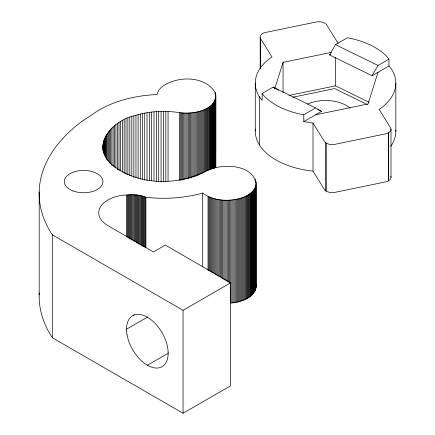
<?xml version="1.0" encoding="UTF-8"?>
<svg xmlns="http://www.w3.org/2000/svg" width="435" height="435" viewBox="0 0 435 435"><rect width="100%" height="100%" fill="white"/><g stroke="black" fill="none" stroke-linecap="round" stroke-linejoin="round"><path stroke-width="0.65" d="M39.172 294.854L39.172 191.9M133.877 177.502L133.877 115.862C148.509 111.181 164.223 110.37 179.372 112.632C192.167 114.59 218.946 110.62 215.113 92.389C204.455 74.956 175.468 75.766 160.934 87.647L158.552 90.676L157.008 94.553L156.393 94.574A89.953 51.934 0 0 0 92.807 114.198L82.634 120.897A202.83 117.102 0 0 0 52.287 234.791L52.287 337.75L183.059 413.25L230.621 385.801L230.621 282.842L165.338 245.09L153.435 251.947L107.853 225.569A31.353 18.101 0 0 1 99.941 207.838A31.353 18.101 0 0 1 122.877 195.19L130.201 194.706L136.128 194.913L141.261 195.766L145.904 197.283A89.953 51.934 0 0 0 201.111 193.515L202.699 193.069C213.139 200.812 227.287 201.731 239.544 198.556C246.906 196.511 256.003 191.634 256.117 182.934C251.707 163.723 221.567 163.506 207.245 170.531C178.078 186.022 138.129 185.935 111.844 164.609C89.996 145.654 112.469 120.647 133.877 115.862M135.976 177.529L135.976 115.215M138.112 178.285L138.112 114.612M140.287 179.089L140.287 114.062M142.501 179.269L142.501 113.562M144.746 180.172L144.746 113.116M147.025 180.454L147.025 112.714M149.325 180.781L149.325 112.371M151.646 180.487L151.646 112.078M153.985 180.927L153.985 111.833M156.339 181.417L156.339 111.648M158.704 181.281L158.704 111.512M161.075 181.879L161.075 111.431M163.451 181.852L163.451 111.403M165.827 181.879L165.827 111.431M168.051 181.275L168.051 111.507M179.372 180.367L179.372 112.632M180.297 180.492L180.297 112.752M181.428 179.938L181.428 112.882M182.575 180.041L182.575 112.98M183.722 179.437L183.722 113.056M184.875 179.481L184.875 113.1M186.028 178.828L186.028 113.122M187.18 178.823L187.18 113.122M188.339 178.79L188.339 113.089M189.486 178.056L189.486 113.035M190.633 177.975L190.633 112.948M191.775 177.866L191.775 112.839M192.906 177.056L192.906 112.708M194.026 176.898L194.026 112.545M195.136 176.708L195.136 112.36M196.234 175.822L196.234 112.154M197.316 175.588L197.316 111.915M198.382 175.327L198.382 111.659M199.426 174.37L199.426 111.376M200.453 174.06L200.453 111.066M201.459 173.734L201.459 110.735M202.438 173.38L202.438 110.387M202.699 266.9L202.699 193.069M203.395 172.325L203.395 110.011M204.325 171.934L204.325 109.615M205.228 171.515L205.228 109.201M206.103 171.08L206.103 108.761M206.946 170.623L206.946 108.304M207.756 170.15L207.756 107.831M208.033 270.233L208.033 196.402M208.534 170.335L208.534 107.336M208.941 270.646L208.941 196.816M209.278 169.824L209.278 106.831M209.877 271.038L209.877 197.207M209.991 169.297L209.991 106.303M210.66 169.433L210.66 105.759M210.839 271.407L210.839 197.577M211.296 168.872L211.296 105.205M211.823 272.435L211.823 197.925M211.894 168.981L211.894 104.634M212.454 168.399L212.454 104.047M212.829 272.761L212.829 198.251M212.971 168.475L212.971 103.454M213.449 168.546L213.449 102.845M213.862 273.066L213.862 198.556M213.884 167.932L213.884 102.225M214.276 167.981L214.276 101.6M214.624 168.019L214.624 100.963M214.912 274.023L214.912 198.833M214.933 168.057L214.933 100.322M215.194 167.404L215.194 99.669M215.412 167.426L215.412 99.017M215.586 167.448L215.586 98.353M215.673 167.518L215.673 94.362M215.771 95.026L215.771 167.502L215.825 95.695M215.977 274.953L215.977 199.089M217.06 275.186L217.06 199.322M218.163 276.067L218.163 199.524M219.273 276.247L219.273 199.708M220.398 277.084L220.398 199.861M221.529 277.889L221.529 199.991M222.671 278.672L222.671 200.095M223.818 279.428L223.818 200.176M224.971 280.156L224.971 200.23M226.124 280.858L226.124 200.252M227.282 281.537L227.282 200.252M228.435 282.19L228.435 200.23M229.588 282.815L229.588 200.176M230.735 200.095L230.735 303.054C241.05 302.276 256.726 297.328 255.981 284.561M231.877 302.95L231.877 199.991M233.008 302.82L233.008 199.861M234.133 302.668L234.133 199.708M235.243 302.483L235.243 199.524M236.341 302.276L236.341 199.322M237.428 302.048L237.428 199.089M238.494 301.792L238.494 198.833M239.544 301.515L239.544 198.556M240.571 301.21L240.571 198.251M241.583 300.884L241.583 197.925M242.567 300.536L242.567 197.577M243.524 300.166L243.524 197.207M244.459 299.775L244.459 196.816M245.367 299.362L245.367 196.402M246.248 298.927L246.248 195.967M247.096 298.475L247.096 195.516M247.912 298.002L247.912 195.043M248.695 297.513L248.695 194.554M249.445 297.007L249.445 194.048M250.163 296.48L250.163 193.521M250.843 295.941L250.843 192.982M251.484 295.387L251.484 192.428M252.088 294.816L252.088 191.862M252.653 294.234L252.653 191.28M253.175 293.641L253.175 190.682M253.659 293.038L253.659 190.079M254.1 292.418L254.1 189.459M254.502 291.793L254.502 188.833M254.861 291.162L254.861 188.203M255.171 290.515L255.171 187.561M255.443 289.868L255.443 186.909M255.666 289.215L255.666 186.256M255.845 288.557L255.845 185.598M255.981 287.894L255.981 184.935M256.074 287.231L256.074 182.27M274.735 88.843L283.06 62.363L331.524 52.336M378.004 72.313L368.059 103.96L315.609 114.807M388.939 65.995L372.061 75.744L329.561 54.946L335.505 44.647L347.315 37.829L349.919 38.242A70.274 40.569 0 0 1 386.59 56.186L388.939 59.133L388.939 65.995L391.712 69.475A70.274 40.569 0 0 1 379.162 109.397L390.815 128.298A8.406 4.856 0 0 1 390.994 129.162L391 129.38A8.406 4.856 0 0 1 388.58 132.713L388.314 132.865A8.406 4.856 0 0 1 385.432 133.877L335.102 144.29A8.406 4.856 0 0 1 326.103 143.023L325.853 142.859A8.406 4.856 0 0 1 324.352 141.359L313.01 123.083L303.799 121.626L303.799 114.764L315.609 107.945L321.557 111.376L303.799 121.626M372.061 75.744L378.004 65.446L388.939 59.133M338.104 43.239L326.31 24.365A8.406 4.856 0 0 0 325.723 23.811L325.5 23.631A8.406 4.856 0 0 0 316.011 22.033L265.687 32.446A8.406 4.856 0 0 0 263.382 33.174L263.088 33.31A8.406 4.856 0 0 0 260.173 37.595L260.228 37.812A8.406 4.856 0 0 0 260.489 38.443L271.951 56.925A70.274 40.569 0 0 0 259.401 96.847L262.174 100.327L262.174 93.46L273.109 87.147L315.609 107.945M329.561 54.946L330.644 54.321M133.224 315.408L134.404 314.733M126.541 329.192L147.721 316.968M52.287 234.791L183.059 310.291L230.621 282.842M147.351 365.231L168.514 353.013M255.383 129.081A70.274 40.569 0 0 0 313.01 171.129L324.352 189.404A8.406 4.856 0 0 0 325.853 190.905L326.103 191.068A8.406 4.856 0 0 0 335.102 192.335L385.432 181.922A8.406 4.856 0 0 0 388.314 180.911L388.58 180.759A8.406 4.856 0 0 0 391 177.426L390.994 129.162M289.036 95.444L335.505 85.831L368.896 102.176M292.744 97.255L334.64 88.588L367.374 104.607M303.799 114.764L301.194 114.351A70.274 40.569 0 0 1 264.524 96.407L262.174 93.46M335.505 44.647L378.004 65.446M317.914 109.593L321.557 111.376M273.109 87.147L278.514 90.268M391 177.426L390.994 177.208A8.406 4.856 0 0 0 390.815 176.344M395.828 83.362L395.828 131.408M388.58 132.713L388.58 180.759M388.314 132.865L388.314 180.911M335.505 57.567L335.505 85.831M326.103 143.023L326.103 191.068M325.853 142.859L325.853 190.905M313.01 123.083L313.01 171.129M283.06 62.363L283.06 92.644M260.608 38.65L260.608 68.425M260.489 38.443L260.489 68.219M260.173 37.595L260.228 68.937M259.401 96.847L259.401 144.893M255.845 180.944L255.845 182.298M255.666 180.286L255.666 182.314M255.285 82.96L255.285 131.006M255.171 178.981L255.171 180.335M215.341 93.041L215.341 94.395M215.113 92.389L215.113 94.422M183.059 310.291L183.059 413.25M145.904 197.283L145.904 247.412M145.176 196.99L145.176 247.792M144.425 196.707L144.425 246.835M143.659 196.446L143.659 246.569M142.876 196.201L142.876 246.324M142.076 195.973L142.076 246.101M141.261 195.766L141.261 245.215M140.429 195.576L140.429 245.025M139.591 195.407L139.591 244.176M138.738 195.255L138.738 244.024M137.879 243.214L137.879 195.119L137.009 195.01L137.009 243.1M136.128 194.913L136.128 242.328M135.247 194.842L135.247 241.577M134.361 194.788L134.361 241.528M133.469 194.755L133.469 240.816M132.583 194.744L132.583 240.125M131.827 116.553L131.827 176.159M131.691 194.75L131.691 240.136M130.799 194.777L130.799 239.484M129.913 194.826L129.913 238.853M129.826 117.292L129.826 175.544M129.026 194.896L129.026 238.244M128.151 194.983L128.151 237.657M127.874 118.081L127.874 174.979M127.276 195.092L127.276 237.086M126.411 195.217L126.411 236.537M125.981 118.907L125.981 174.451M124.144 119.777L124.144 173.288M122.365 120.691L122.365 172.168M120.653 121.637L120.653 171.085M119.005 122.626L119.005 170.721M117.428 123.654L117.428 169.715M115.922 124.715L115.922 168.068M114.487 125.807L114.487 167.127M113.127 126.933L113.127 166.219M111.844 128.091L111.844 165.343M110.642 129.277L110.642 163.821M109.522 130.484L109.522 163M108.484 131.718L108.484 160.847M107.532 132.974L107.532 160.069M106.667 134.252L106.667 159.313M105.89 135.551L105.89 157.225M105.199 136.862L105.199 156.508M104.596 138.189L104.596 154.447M104.09 139.532L104.09 153.756M103.671 140.88L103.671 152.397M103.345 142.24L103.345 152.489M103.111 143.604L103.111 150.445M102.975 144.975L102.975 150.428M52.325 337.739A202.808 117.069 0 0 1 39.237 292.924M395.806 130.125A70.274 40.569 0 0 1 390.799 146.291M307.561 104.041A29.422 16.987 0 0 1 350.175 108.174M73.292 191.036A19.336 11.163 0 0 0 102.932 182.031A19.336 11.163 0 0 0 74.608 171.716A19.336 11.163 0 0 0 73.292 191.036M127.058 334.792A29.422 16.987 60 0 0 161.472 366.999A29.422 16.987 60 0 0 153.517 321.824A29.422 16.987 60 0 0 127.058 334.792"/></g></svg>
